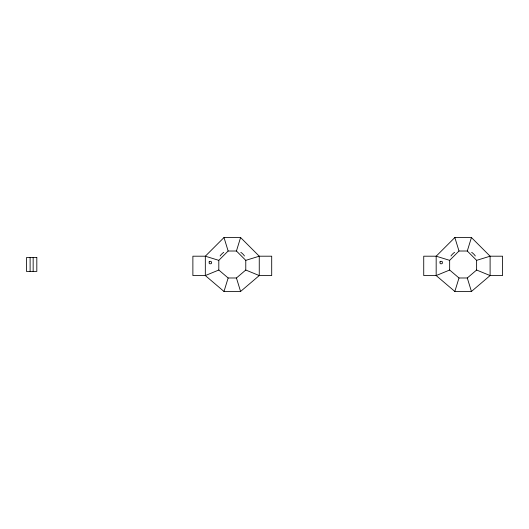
<?xml version="1.0" encoding="UTF-8"?>
<svg xmlns="http://www.w3.org/2000/svg" width="529" height="529" viewBox="0 0 529 529"><rect width="100%" height="100%" fill="white"/><g stroke="black" fill="none" stroke-linecap="round" stroke-linejoin="round"><path stroke-width="0.79" d="M245.773 260.354L259.256 256.201L271.701 256.201L271.701 275.563L259.256 275.563L240.589 291.466L223.992 291.466L228.144 277.983L218.808 270.028L218.808 260.354L228.144 251.017L236.437 251.017L245.773 260.354L245.773 270.028L236.437 277.983L228.144 277.983M236.437 251.017L240.589 237.534L223.992 237.534L205.325 256.201L192.88 256.201L192.88 275.563L205.325 275.563L218.808 270.028M476.622 260.354L490.105 256.201L502.55 256.201L502.55 275.563L490.105 275.563L471.438 291.466L454.841 291.466L458.993 277.983L449.657 270.028L449.657 260.354L458.993 251.017L467.286 251.017L476.622 260.354L476.622 270.028L467.286 277.983L458.993 277.983M467.286 251.017L471.438 237.534L454.841 237.534L436.174 256.201L423.729 256.201L423.729 275.563L436.174 275.563L449.657 270.028M449.657 260.354L436.174 256.201L436.174 275.563L454.841 291.466M218.808 260.354L205.325 256.201L205.325 275.563L223.992 291.466M476.622 270.028L490.105 275.563L490.105 256.201L471.438 237.534M245.773 270.028L259.256 275.563L259.256 256.201L240.589 237.534M454.841 237.534L458.993 251.017M467.286 277.983L471.438 291.466M223.992 237.534L228.144 251.017M236.437 277.983L240.589 291.466M33.155 257.583L33.155 271.417M30.113 257.583L30.113 271.417M450.966 255.976A14.865 14.865 0 0 1 454.616 252.326M471.67 252.326A14.865 14.865 0 0 1 475.32 255.976M220.117 255.976A14.865 14.865 0 0 1 223.767 252.326M240.814 252.326A14.865 14.865 0 0 1 244.471 255.976M209.167 261.862L209.167 263.244L209.663 263.753L211.011 263.753L211.501 263.244L211.686 262.556L211.011 261.352L209.663 261.352L209.167 261.862M440.016 261.862L440.016 263.244L440.512 263.753L441.86 263.753L442.356 263.244L442.356 261.862L441.86 261.352L440.512 261.352L440.016 261.862M36.818 257.583L26.45 257.583L26.45 271.417L36.818 271.417L36.818 257.583"/></g></svg>
